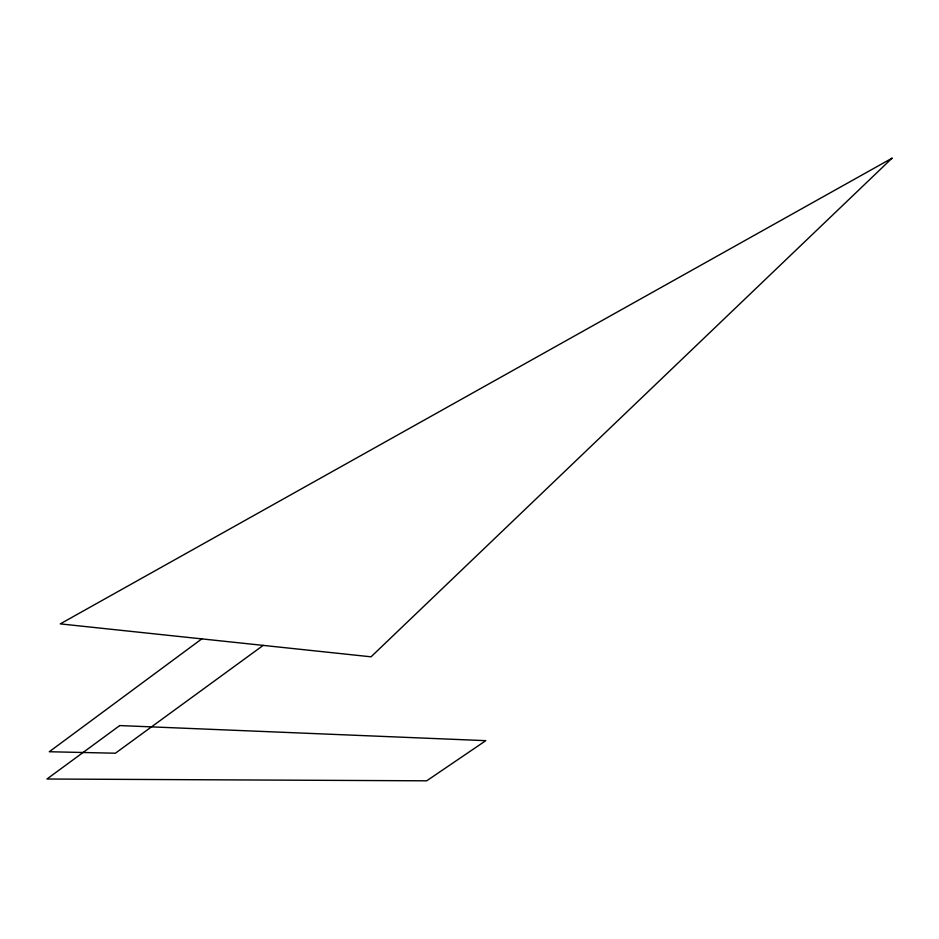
<?xml version="1.0" encoding="UTF-8"?>
<svg xmlns="http://www.w3.org/2000/svg" width="939" height="939" viewBox="0 0 939 939"><rect width="100%" height="100%" fill="white"/><g stroke="black" fill="none" stroke-linecap="round" stroke-linejoin="round"><path stroke-width="1.41" d="M201.791 638.884L49.286 751.74L115.38 753.219L263.19 645.386M892.05 158.186L371.046 656.819L60.26 623.883L892.05 158.186M119.723 725.565L46.95 779.018L426.705 780.814L485.792 740.66L119.723 725.565"/></g></svg>
